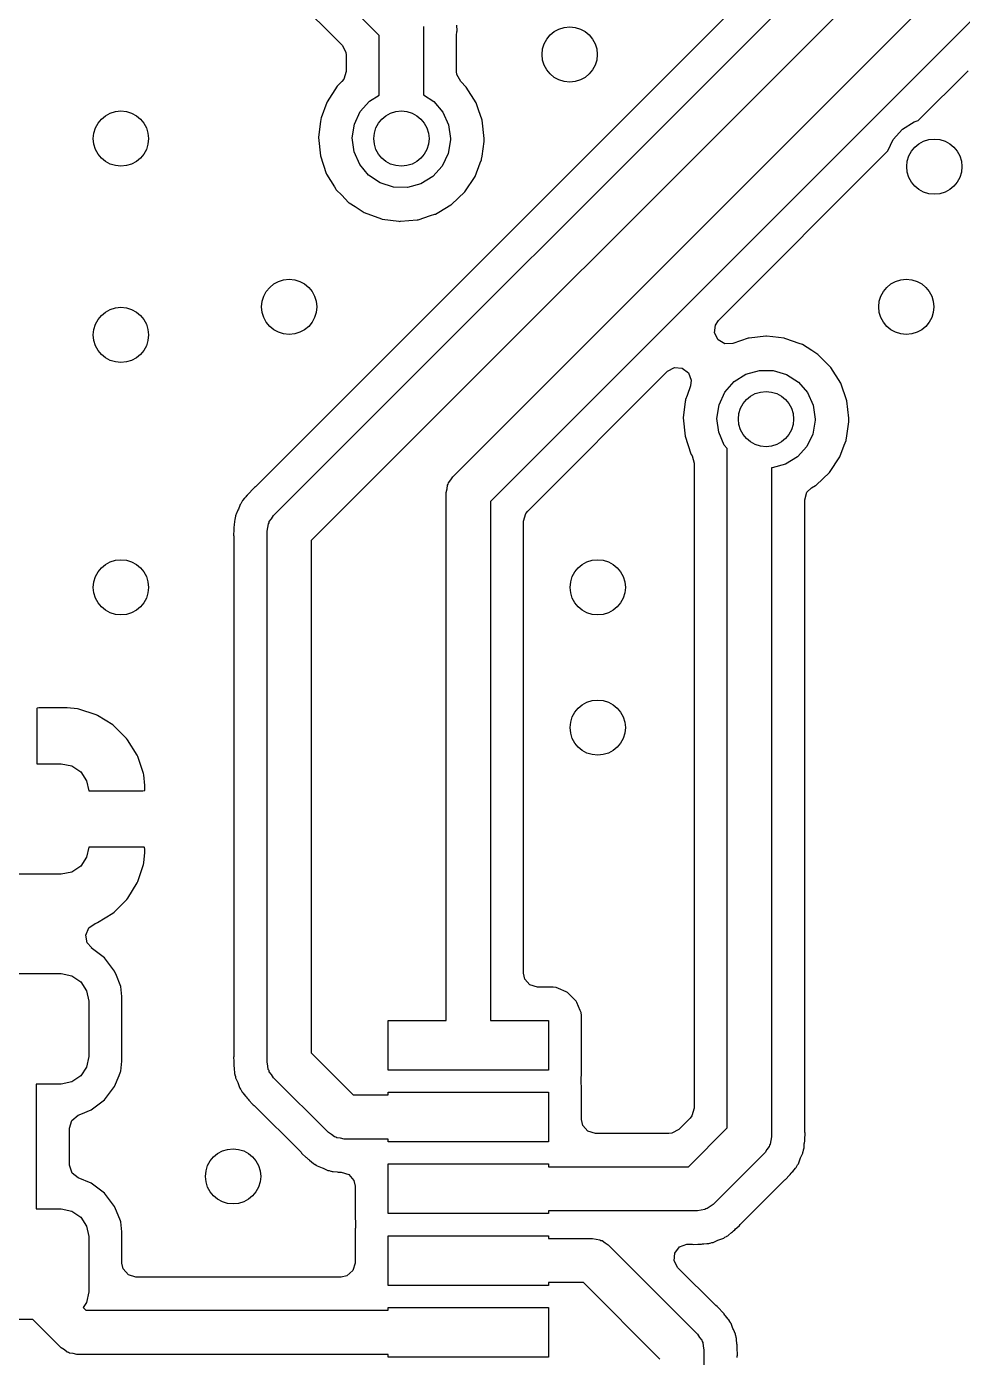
# Model space of a CAD drawing. Extents: x 0.02 to 3.18, y 0.02 to 2.78.
# Drawn here: x 1.0064 to 1.34, y 1.5355 to 2.0099 of the extents above; entities that cross this region are included whole.
import ezdxf

# ---------------------------------------------------------------- set-up
doc = ezdxf.new("R2010")
doc.units = 0
doc.header["$MEASUREMENT"] = 0
doc.layers.add('BLACK', color=7, linetype='CONTINUOUS')

msp = doc.modelspace()

# ---------------------------------------------------------------- linework, layer by layer
at = {"layer": 'BLACK', "linetype": 'CONTINUOUS'}
for p, q in [((1.15829, 1.84943), (1.68805, 2.37919)), ((1.70149, 2.37036), (1.17173, 1.8406)), ((1.44884, 2.20671), (1.08802, 1.84589)), ((1.09443, 1.83557), (1.46213, 2.20326)), ((1.47557, 2.19443), (1.10787, 1.82674)), ((1.13213, 2.00674), (1.00674, 2.13213)), ((1.00329, 2.11884), (1.11884, 2.00329)), ((1.14787, 2.01), (1.14787, 1.98556)), ((1.1597, 2.00724), (1.15976, 2.0077)), ((1.1597, 1.99386), (1.1597, 2.00724)), ((1.15984, 2.0084), (1.15971, 2.01048)), ((1.15974, 2.00771), (1.15977, 2.00806)), ((1.15976, 2.0077), (1.15974, 2.00771)), ((1.15977, 2.00806), (1.15984, 2.0084)), ((1.11884, 2.00329), (1.12018, 2.00084)), ((1.13213, 1.98554), (1.13213, 2.00674)), ((1.12018, 2.00084), (1.1203, 1.99978)), ((1.1203, 1.99978), (1.1203, 1.99387)), ((1.1203, 1.99387), (1.11951, 1.99119)), ((1.15981, 1.99282), (1.1597, 1.99386)), ((1.16115, 1.99036), (1.15981, 1.99282)), ((1.32426, 1.9764), (1.34203, 1.99417)), ((1.11711, 1.98867), (1.11354, 1.98313)), ((1.11881, 1.99033), (1.11711, 1.98867)), ((1.11951, 1.99119), (1.11881, 1.99033)), ((1.16315, 1.98835), (1.16115, 1.99036)), ((1.16664, 1.98276), (1.16315, 1.98835)), ((1.12536, 1.97962), (1.12865, 1.98334)), ((1.12865, 1.98334), (1.13213, 1.98554)), ((1.14787, 1.98556), (1.15152, 1.9832)), ((1.11345, 1.98287), (1.11145, 1.97737)), ((1.11354, 1.98313), (1.11345, 1.98287)), ((1.11345, 1.98287), (1.11345, 1.98287)), ((1.12325, 1.97512), (1.12536, 1.97962)), ((1.15152, 1.9832), (1.15476, 1.97944)), ((1.15476, 1.97944), (1.15682, 1.97492)), ((1.16765, 1.97984), (1.16664, 1.98276)), ((1.1681, 1.97856), (1.16765, 1.97984)), ((1.1688, 1.97654), (1.1681, 1.97856)), ((1.11121, 1.97627), (1.11047, 1.97041)), ((1.11126, 1.97667), (1.11121, 1.97627)), ((1.11129, 1.97695), (1.11126, 1.97667)), ((1.11126, 1.97667), (1.11126, 1.97667)), ((1.11145, 1.97737), (1.11129, 1.97695)), ((1.12248, 1.97021), (1.12325, 1.97512)), ((1.15682, 1.97492), (1.15752, 1.97)), ((1.16954, 1.97), (1.1688, 1.97654)), ((1.31865, 1.97334), (1.32285, 1.97599)), ((1.32285, 1.97599), (1.32426, 1.9764)), ((1.11047, 1.97041), (1.11111, 1.96386)), ((1.12313, 1.96529), (1.12248, 1.97021)), ((1.15751, 1.96957), (1.15669, 1.96467)), ((1.15752, 1.97), (1.15751, 1.96957)), ((1.16877, 1.96379), (1.1695, 1.96902)), ((1.1695, 1.96902), (1.16952, 1.96918)), ((1.1695, 1.96902), (1.1695, 1.96902)), ((1.16952, 1.96918), (1.16954, 1.97)), ((1.31347, 1.96561), (1.31536, 1.96962)), ((1.31536, 1.96962), (1.31865, 1.97334)), ((1.12513, 1.96074), (1.12313, 1.96529)), ((1.15669, 1.96467), (1.15452, 1.9602)), ((1.25304, 1.90518), (1.31347, 1.96561)), ((1.11111, 1.96386), (1.11319, 1.95761)), ((1.12832, 1.95694), (1.12513, 1.96074)), ((1.15452, 1.9602), (1.15119, 1.95652)), ((1.16627, 1.9565), (1.16811, 1.96134)), ((1.16811, 1.96134), (1.16851, 1.9624)), ((1.16851, 1.9624), (1.16861, 1.96265)), ((1.16851, 1.9624), (1.16851, 1.9624)), ((1.16861, 1.96265), (1.16877, 1.96379)), ((1.11319, 1.95761), (1.11333, 1.95737)), ((1.11333, 1.95737), (1.11612, 1.95276)), ((1.13246, 1.95419), (1.12832, 1.95694)), ((1.15119, 1.95652), (1.14696, 1.95392)), ((1.16263, 1.95101), (1.16627, 1.9565)), ((1.11612, 1.95276), (1.1166, 1.95198)), ((1.1166, 1.95198), (1.11679, 1.95178)), ((1.11679, 1.95178), (1.11679, 1.95178)), ((1.11679, 1.95178), (1.11871, 1.94979)), ((1.1372, 1.95271), (1.13246, 1.95419)), ((1.14217, 1.95261), (1.1372, 1.95271)), ((1.14696, 1.95392), (1.14217, 1.95261)), ((1.15786, 1.94647), (1.16263, 1.95101)), ((1.11871, 1.94979), (1.12117, 1.94724)), ((1.12117, 1.94724), (1.1214, 1.94709)), ((1.1214, 1.94709), (1.12141, 1.94709)), ((1.12141, 1.94709), (1.12349, 1.94573)), ((1.12349, 1.94573), (1.12668, 1.94364)), ((1.15335, 1.94379), (1.15762, 1.94633)), ((1.15762, 1.94633), (1.15786, 1.94647)), ((1.15762, 1.94633), (1.15762, 1.94633)), ((1.12668, 1.94364), (1.13285, 1.94134)), ((1.13285, 1.94134), (1.13313, 1.9413)), ((1.13313, 1.9413), (1.13313, 1.9413)), ((1.13313, 1.9413), (1.13911, 1.94051)), ((1.13911, 1.94051), (1.13911, 1.94051)), ((1.13911, 1.94051), (1.13938, 1.94047)), ((1.13966, 1.9405), (1.14566, 1.94104)), ((1.14566, 1.94104), (1.14594, 1.94107)), ((1.14594, 1.94107), (1.15042, 1.94252)), ((1.15042, 1.94252), (1.15194, 1.94302)), ((1.15194, 1.94302), (1.1522, 1.9431)), ((1.15194, 1.94302), (1.15194, 1.94302)), ((1.1522, 1.9431), (1.15335, 1.94379)), ((1.13938, 1.94047), (1.13966, 1.9405)), ((1.13966, 1.9405), (1.13966, 1.9405)), ((1.25167, 1.90075), (1.25195, 1.90353)), ((1.25195, 1.90353), (1.25304, 1.90518)), ((1.25294, 1.89826), (1.25167, 1.90075)), ((1.25536, 1.89685), (1.25294, 1.89826)), ((1.26366, 1.89885), (1.25815, 1.89697)), ((1.26393, 1.89888), (1.26366, 1.89885)), ((1.26993, 1.89951), (1.26393, 1.89888)), ((1.26393, 1.89888), (1.26393, 1.89888)), ((1.27021, 1.89954), (1.26993, 1.89951)), ((1.26993, 1.89951), (1.26993, 1.89951)), ((1.27246, 1.89927), (1.27021, 1.89954)), ((1.27647, 1.89879), (1.27246, 1.89927)), ((1.27674, 1.89876), (1.27647, 1.89879)), ((1.27647, 1.89879), (1.27647, 1.89879)), ((1.27701, 1.89866), (1.27674, 1.89876)), ((1.28176, 1.89697), (1.27701, 1.89866)), ((1.27701, 1.89866), (1.27701, 1.89866)), ((1.25815, 1.89697), (1.25536, 1.89685)), ((1.28295, 1.89655), (1.28176, 1.89697)), ((1.28634, 1.89439), (1.28295, 1.89655)), ((1.2881, 1.89327), (1.28634, 1.89439)), ((1.28851, 1.89302), (1.2881, 1.89327)), ((1.2349, 1.88703), (1.23735, 1.88837)), ((1.23735, 1.88837), (1.24014, 1.88817)), ((1.2887, 1.89282), (1.28851, 1.89302)), ((1.29274, 1.88876), (1.2887, 1.89282)), ((1.29315, 1.88835), (1.29274, 1.88876)), ((1.29664, 1.88276), (1.29315, 1.88835)), ((1.18502, 1.83715), (1.2349, 1.88703)), ((1.24014, 1.88817), (1.24238, 1.8865)), ((1.24238, 1.8865), (1.24336, 1.88388)), ((1.24336, 1.88388), (1.24307, 1.88183)), ((1.25865, 1.88334), (1.26285, 1.88599)), ((1.26285, 1.88599), (1.26762, 1.88736)), ((1.26762, 1.88736), (1.27259, 1.88733)), ((1.27259, 1.88733), (1.27735, 1.8859)), ((1.27735, 1.8859), (1.28152, 1.8832)), ((1.24307, 1.88183), (1.24183, 1.87843)), ((1.25325, 1.87512), (1.25536, 1.87962)), ((1.25536, 1.87962), (1.25865, 1.88334)), ((1.28152, 1.8832), (1.28476, 1.87944)), ((1.28476, 1.87944), (1.28682, 1.87492)), ((1.2988, 1.87654), (1.29664, 1.88276)), ((1.24121, 1.87627), (1.24047, 1.87041)), ((1.24126, 1.87667), (1.24121, 1.87627)), ((1.24129, 1.87695), (1.24126, 1.87667)), ((1.24126, 1.87667), (1.24126, 1.87667)), ((1.24183, 1.87843), (1.24129, 1.87695)), ((1.25248, 1.87021), (1.25325, 1.87512)), ((1.28682, 1.87492), (1.28752, 1.87)), ((1.29915, 1.87346), (1.2988, 1.87654)), ((1.24047, 1.87041), (1.24111, 1.86386)), ((1.25313, 1.86529), (1.25248, 1.87021)), ((1.28751, 1.86957), (1.28669, 1.86467)), ((1.28752, 1.87), (1.28751, 1.86957)), ((1.2995, 1.87029), (1.29915, 1.87346)), ((1.29954, 1.87), (1.2995, 1.87029)), ((1.29952, 1.86918), (1.29954, 1.87)), ((1.25513, 1.86074), (1.25313, 1.86529)), ((1.28669, 1.86467), (1.28452, 1.8602)), ((1.29868, 1.8632), (1.2995, 1.86902)), ((1.2995, 1.86902), (1.29952, 1.86918)), ((1.2995, 1.86902), (1.2995, 1.86902)), ((1.24111, 1.86386), (1.24319, 1.85761)), ((1.2562, 1.85946), (1.25513, 1.86074)), ((1.28452, 1.8602), (1.28119, 1.85652)), ((1.29627, 1.8565), (1.29788, 1.86073)), ((1.29788, 1.86073), (1.29851, 1.8624)), ((1.29851, 1.8624), (1.29861, 1.86265)), ((1.29851, 1.8624), (1.29851, 1.8624)), ((1.29861, 1.86265), (1.29868, 1.8632)), ((1.24319, 1.85761), (1.24333, 1.85737)), ((1.24333, 1.85737), (1.24333, 1.85737)), ((1.24333, 1.85737), (1.24365, 1.85684)), ((1.24365, 1.85684), (1.24437, 1.85427)), ((1.2562, 1.61734), (1.2562, 1.85946)), ((1.28119, 1.85652), (1.27696, 1.85392)), ((1.29263, 1.85101), (1.29627, 1.8565)), ((1.24437, 1.85427), (1.24437, 1.62429)), ((1.27217, 1.85261), (1.27195, 1.85262)), ((1.27195, 1.85262), (1.27195, 1.61406)), ((1.27696, 1.85392), (1.27217, 1.85261)), ((1.28786, 1.84647), (1.29263, 1.85101)), ((1.08802, 1.84589), (1.08765, 1.84559)), ((1.15628, 1.84515), (1.15643, 1.84646)), ((1.15643, 1.84646), (1.15667, 1.84684)), ((1.15667, 1.84684), (1.15677, 1.84729)), ((1.15677, 1.84729), (1.15759, 1.84831)), ((1.15759, 1.84831), (1.15829, 1.84943)), ((1.2862, 1.84549), (1.28762, 1.84633)), ((1.28762, 1.84633), (1.28786, 1.84647)), ((1.28762, 1.84633), (1.28762, 1.84633)), ((1.08336, 1.84093), (1.08321, 1.84061)), ((1.08411, 1.84178), (1.08336, 1.84093)), ((1.08457, 1.8423), (1.08411, 1.84178)), ((1.08482, 1.84261), (1.08457, 1.8423)), ((1.08496, 1.84279), (1.08482, 1.84261)), ((1.08507, 1.84293), (1.08496, 1.84279)), ((1.08496, 1.84279), (1.08496, 1.84279)), ((1.08551, 1.84337), (1.08507, 1.84293)), ((1.08572, 1.8436), (1.08551, 1.84337)), ((1.08686, 1.8449), (1.08572, 1.8436)), ((1.0871, 1.84516), (1.08686, 1.8449)), ((1.08686, 1.8449), (1.08686, 1.8449)), ((1.0874, 1.84535), (1.0871, 1.84516)), ((1.08767, 1.84558), (1.0874, 1.84535)), ((1.08765, 1.84559), (1.08767, 1.84558)), ((1.15598, 1.84387), (1.15628, 1.84515)), ((1.15598, 1.65563), (1.15598, 1.84387)), ((1.28378, 1.84122), (1.28457, 1.84391)), ((1.28378, 1.61669), (1.28378, 1.84122)), ((1.28457, 1.84391), (1.2862, 1.84549)), ((1.08111, 1.83614), (1.08096, 1.83582)), ((1.08174, 1.83748), (1.08111, 1.83614)), ((1.08111, 1.83614), (1.08111, 1.83614)), ((1.0819, 1.83785), (1.08174, 1.83748)), ((1.08241, 1.83923), (1.0819, 1.83785)), ((1.08254, 1.83956), (1.08241, 1.83923)), ((1.08241, 1.83923), (1.08241, 1.83923)), ((1.08275, 1.83984), (1.08254, 1.83956)), ((1.08282, 1.83997), (1.08275, 1.83984)), ((1.08313, 1.84049), (1.08282, 1.83997)), ((1.08321, 1.84061), (1.08313, 1.84049)), ((1.17173, 1.8406), (1.17173, 1.65563)), ((1.18356, 1.83364), (1.18435, 1.83632)), ((1.18435, 1.83632), (1.18502, 1.83715)), ((1.08038, 1.83205), (1.0803, 1.83154)), ((1.0803, 1.83154), (1.0803, 1.83094)), ((1.08042, 1.83245), (1.08038, 1.83205)), ((1.08056, 1.83427), (1.08042, 1.83245)), ((1.08068, 1.83461), (1.08056, 1.83427)), ((1.08071, 1.83475), (1.08068, 1.83461)), ((1.08086, 1.83533), (1.08071, 1.83475)), ((1.08091, 1.83547), (1.08086, 1.83533)), ((1.08096, 1.83582), (1.08091, 1.83547)), ((1.09242, 1.8313), (1.09257, 1.8326)), ((1.09257, 1.8326), (1.09281, 1.83299)), ((1.09281, 1.83299), (1.09291, 1.83343)), ((1.09291, 1.83343), (1.09373, 1.83445)), ((1.09373, 1.83445), (1.09443, 1.83557)), ((1.18356, 1.67242), (1.18356, 1.83364)), ((1.08028, 1.83057), (1.08014, 1.82865)), ((1.08014, 1.82865), (1.08021, 1.8283)), ((1.08021, 1.8283), (1.08024, 1.82795)), ((1.08024, 1.82795), (1.08024, 1.82795)), ((1.08024, 1.82795), (1.0803, 1.82739)), ((1.0803, 1.83094), (1.08028, 1.83057)), ((1.0803, 1.82739), (1.0803, 1.64351)), ((1.09213, 1.83001), (1.09242, 1.8313)), ((1.09213, 1.64075), (1.09213, 1.83001)), ((1.10787, 1.82674), (1.10787, 1.64401)), ((1.01007, 1.76686), (1.01, 1.76655)), ((1.01, 1.76655), (1.01, 1.74709)), ((1.01011, 1.76691), (1.01007, 1.76686)), ((1.01071, 1.76709), (1.01011, 1.76691)), ((1.02056, 1.76709), (1.01071, 1.76709)), ((1.02081, 1.76707), (1.02056, 1.76709)), ((1.02452, 1.76669), (1.02081, 1.76707)), ((1.02505, 1.76658), (1.02452, 1.76669)), ((1.03113, 1.76457), (1.02505, 1.76658)), ((1.03164, 1.76432), (1.03113, 1.76457)), ((1.03708, 1.76097), (1.03164, 1.76432)), ((1.03753, 1.76062), (1.03708, 1.76097)), ((1.04204, 1.75611), (1.03753, 1.76062)), ((1.0424, 1.75566), (1.04204, 1.75611)), ((1.04576, 1.75023), (1.0424, 1.75566)), ((1.01, 1.74709), (1.0187, 1.74709)), ((1.0187, 1.74709), (1.02247, 1.74634)), ((1.02247, 1.74634), (1.02566, 1.7442)), ((1.046, 1.74972), (1.04576, 1.75023)), ((1.04803, 1.74365), (1.046, 1.74972)), ((1.02566, 1.7442), (1.02779, 1.74101)), ((1.04814, 1.74312), (1.04803, 1.74365)), ((1.04853, 1.73935), (1.04814, 1.74312)), ((1.02779, 1.74101), (1.02851, 1.7374)), ((1.02851, 1.7374), (1.04783, 1.7374)), ((1.04783, 1.7374), (1.04843, 1.73758)), ((1.04843, 1.73758), (1.04848, 1.73763)), ((1.04848, 1.73763), (1.04854, 1.73793)), ((1.04854, 1.7391), (1.04853, 1.73935)), ((1.04854, 1.73793), (1.04854, 1.7391)), ((1.02779, 1.71379), (1.02566, 1.7106)), ((1.02851, 1.7174), (1.02779, 1.71379)), ((1.04801, 1.7174), (1.02851, 1.7174)), ((1.04831, 1.71734), (1.04801, 1.7174)), ((1.04815, 1.71174), (1.04853, 1.71545)), ((1.04837, 1.71729), (1.04831, 1.71734)), ((1.04854, 1.71669), (1.04837, 1.71729)), ((1.04853, 1.71545), (1.04854, 1.7157)), ((1.04854, 1.7157), (1.04854, 1.71669)), ((1.02247, 1.70847), (1.0187, 1.70772)), ((1.02566, 1.7106), (1.02247, 1.70847)), ((1.04602, 1.70513), (1.04804, 1.71121)), ((1.04804, 1.71121), (1.04815, 1.71174)), ((1.0187, 1.70772), (0.981299, 1.70772)), ((1.04243, 1.69918), (1.04578, 1.70462)), ((1.04578, 1.70462), (1.04602, 1.70513)), ((1.03757, 1.69422), (1.04208, 1.69873)), ((1.04208, 1.69873), (1.04243, 1.69918)), ((1.03169, 1.6905), (1.03712, 1.69386)), ((1.03712, 1.69386), (1.03757, 1.69422)), ((1.02857, 1.68856), (1.03087, 1.69016)), ((1.03087, 1.69016), (1.03117, 1.69026)), ((1.03117, 1.69026), (1.03169, 1.6905)), ((1.02751, 1.68597), (1.02857, 1.68856)), ((1.02801, 1.68322), (1.02751, 1.68597)), ((1.02952, 1.6816), (1.02801, 1.68322)), ((1.02944, 1.6815), (1.02952, 1.6816)), ((1.03417, 1.67791), (1.02944, 1.6815)), ((1.03776, 1.67318), (1.03417, 1.67791)), ((0.981299, 1.67228), (1.0187, 1.67228)), ((1.0187, 1.67228), (1.02247, 1.67153)), ((1.02247, 1.67153), (1.02566, 1.6694)), ((1.0384, 1.67157), (1.03776, 1.67318)), ((1.03971, 1.66827), (1.0384, 1.67157)), ((1.18401, 1.67036), (1.18356, 1.67242)), ((1.18584, 1.66825), (1.18401, 1.67036)), ((1.02566, 1.6694), (1.02779, 1.66621)), ((1.02779, 1.66621), (1.02854, 1.66244)), ((1.03995, 1.66766), (1.03971, 1.66827)), ((1.04037, 1.66412), (1.03995, 1.66766)), ((1.18852, 1.66746), (1.18584, 1.66825)), ((1.19416, 1.66746), (1.18852, 1.66746)), ((1.19517, 1.66734), (1.19416, 1.66746)), ((1.19601, 1.66697), (1.19517, 1.66734)), ((1.19878, 1.66575), (1.19601, 1.66697)), ((1.1992, 1.66556), (1.19878, 1.66575)), ((1.19878, 1.66575), (1.19878, 1.66575)), ((1.2004, 1.66436), (1.1992, 1.66556)), ((1.02854, 1.66244), (1.02854, 1.64276)), ((1.04037, 1.64107), (1.04037, 1.66412)), ((1.20145, 1.66332), (1.2004, 1.66436)), ((1.20232, 1.66245), (1.20145, 1.66332)), ((1.20251, 1.66203), (1.20232, 1.66245)), ((1.20378, 1.65916), (1.20251, 1.66203)), ((1.20411, 1.65842), (1.20378, 1.65916)), ((1.20423, 1.65739), (1.20411, 1.65842)), ((1.20423, 1.63616), (1.20423, 1.65739)), ((1.13531, 1.63791), (1.13531, 1.65563)), ((1.13531, 1.65563), (1.15598, 1.65563)), ((1.17173, 1.65563), (1.1924, 1.65563)), ((1.1924, 1.65563), (1.1924, 1.63791)), ((1.02854, 1.64276), (1.02779, 1.63899)), ((1.08023, 1.64269), (1.08016, 1.64234)), ((1.08016, 1.64234), (1.08023, 1.64122)), ((1.08026, 1.64304), (1.08023, 1.64269)), ((1.0803, 1.64351), (1.08024, 1.64304)), ((1.08024, 1.64304), (1.08026, 1.64304)), ((1.10787, 1.64401), (1.12283, 1.62906)), ((1.02779, 1.63899), (1.02566, 1.6358)), ((1.03934, 1.63601), (1.03983, 1.63724)), ((1.03983, 1.63724), (1.03995, 1.63754)), ((1.03983, 1.63724), (1.03983, 1.63724)), ((1.03995, 1.63754), (1.04037, 1.64107)), ((1.08023, 1.64122), (1.08029, 1.64027)), ((1.08029, 1.64027), (1.0803, 1.63996)), ((1.0803, 1.63996), (1.0803, 1.63933)), ((1.0803, 1.63933), (1.08032, 1.63916)), ((1.08032, 1.63916), (1.08035, 1.63894)), ((1.08035, 1.63894), (1.08039, 1.63854)), ((1.08039, 1.63854), (1.08051, 1.63671)), ((1.09242, 1.63947), (1.09213, 1.64075)), ((1.09256, 1.63816), (1.09242, 1.63947)), ((1.0928, 1.63777), (1.09256, 1.63816)), ((1.0929, 1.63733), (1.0928, 1.63777)), ((1.09372, 1.6363), (1.0929, 1.63733)), ((1.1924, 1.63791), (1.13531, 1.63791)), ((1.0187, 1.63291), (1.00984, 1.63291)), ((1.00984, 1.63291), (1.00984, 1.58839)), ((1.02247, 1.63366), (1.0187, 1.63291)), ((1.02566, 1.6358), (1.02247, 1.63366)), ((1.03776, 1.63202), (1.03934, 1.63601)), ((1.08051, 1.63671), (1.08063, 1.63638)), ((1.08063, 1.63638), (1.08066, 1.63623)), ((1.08066, 1.63623), (1.0808, 1.63565)), ((1.0808, 1.63565), (1.08084, 1.63551)), ((1.08084, 1.63551), (1.08089, 1.63516)), ((1.08089, 1.63516), (1.08165, 1.63349)), ((1.08165, 1.63349), (1.0818, 1.63312)), ((1.0818, 1.63312), (1.0823, 1.63173)), ((1.09442, 1.63519), (1.09372, 1.6363)), ((1.114, 1.61561), (1.09442, 1.63519)), ((1.20409, 1.6351), (1.20411, 1.63514)), ((1.2041, 1.63286), (1.20409, 1.6351)), ((1.20411, 1.63283), (1.2041, 1.63286)), ((1.20411, 1.63514), (1.20423, 1.63616)), ((1.20415, 1.63246), (1.20411, 1.63283)), ((1.20421, 1.63194), (1.20415, 1.63246)), ((1.03417, 1.62729), (1.03776, 1.63202)), ((1.0823, 1.63173), (1.0823, 1.63173)), ((1.0823, 1.63173), (1.08242, 1.6314)), ((1.08242, 1.6314), (1.08263, 1.63112)), ((1.08263, 1.63112), (1.0827, 1.63099)), ((1.0827, 1.63099), (1.083, 1.63047)), ((1.083, 1.63047), (1.08308, 1.63034)), ((1.08308, 1.63034), (1.08323, 1.63002)), ((1.08323, 1.63002), (1.08346, 1.62976)), ((1.08346, 1.62976), (1.08346, 1.62975)), ((1.08346, 1.62975), (1.08442, 1.62863)), ((1.08442, 1.62863), (1.08467, 1.62832)), ((1.08467, 1.62832), (1.08498, 1.6279)), ((1.08498, 1.6279), (1.0854, 1.62748)), ((1.0854, 1.62748), (1.08565, 1.62721)), ((1.12283, 1.62906), (1.13531, 1.62906)), ((1.13531, 1.62906), (1.13531, 1.63004)), ((1.13531, 1.63004), (1.1924, 1.63004)), ((1.1924, 1.63004), (1.1924, 1.61232)), ((1.20423, 1.6318), (1.20421, 1.63194)), ((1.20423, 1.62026), (1.20423, 1.6318)), ((1.02575, 1.62224), (1.02944, 1.6237)), ((1.02944, 1.6237), (1.03417, 1.62729)), ((1.08565, 1.62721), (1.08691, 1.62575)), ((1.08691, 1.62575), (1.08721, 1.62555)), ((1.08721, 1.62555), (1.08748, 1.62532)), ((1.08748, 1.62532), (1.08748, 1.62532)), ((1.08748, 1.62532), (1.08791, 1.62497)), ((1.08791, 1.62497), (1.10368, 1.6092)), ((1.24437, 1.62429), (1.24358, 1.62161)), ((1.02167, 1.61725), (1.02246, 1.61993)), ((1.02246, 1.61993), (1.02481, 1.62186)), ((1.02481, 1.62186), (1.02575, 1.62224)), ((1.20468, 1.6182), (1.20423, 1.62026)), ((1.20651, 1.61608), (1.20468, 1.6182)), ((1.24292, 1.62078), (1.23888, 1.61675)), ((1.24358, 1.62161), (1.24292, 1.62078)), ((1.02167, 1.60405), (1.02167, 1.61725)), ((1.11511, 1.61491), (1.114, 1.61561)), ((1.11614, 1.61409), (1.11511, 1.61491)), ((1.11658, 1.61399), (1.11614, 1.61409)), ((1.11696, 1.61375), (1.11658, 1.61399)), ((1.11827, 1.6136), (1.11696, 1.61375)), ((1.11955, 1.61331), (1.11827, 1.6136)), ((1.13531, 1.61331), (1.11955, 1.61331)), ((1.13531, 1.61232), (1.13531, 1.61331)), ((1.20919, 1.6153), (1.20651, 1.61608)), ((1.23537, 1.6153), (1.20919, 1.6153)), ((1.23643, 1.61541), (1.23537, 1.6153)), ((1.23888, 1.61675), (1.23643, 1.61541)), ((1.24233, 1.60346), (1.2562, 1.61734)), ((1.27195, 1.61406), (1.27165, 1.61278)), ((1.28384, 1.61613), (1.28378, 1.61669)), ((1.28378, 1.61314), (1.28379, 1.61351)), ((1.28378, 1.61254), (1.28378, 1.61314)), ((1.28379, 1.61351), (1.28391, 1.61508)), ((1.28386, 1.61577), (1.28384, 1.61613)), ((1.28384, 1.61613), (1.28384, 1.61613)), ((1.28394, 1.61543), (1.28386, 1.61577)), ((1.28391, 1.61508), (1.28394, 1.61543)), ((1.10368, 1.6092), (1.10397, 1.60883)), ((1.10397, 1.60883), (1.10399, 1.60885)), ((1.10399, 1.60885), (1.10422, 1.60858)), ((1.10422, 1.60858), (1.10441, 1.60828)), ((1.1924, 1.61232), (1.13531, 1.61232)), ((1.26964, 1.60851), (1.25115, 1.59001)), ((1.27034, 1.60962), (1.26964, 1.60851)), ((1.27116, 1.61065), (1.27034, 1.60962)), ((1.27127, 1.61109), (1.27116, 1.61065)), ((1.27151, 1.61147), (1.27127, 1.61109)), ((1.27165, 1.61278), (1.27151, 1.61147)), ((1.28311, 1.60825), (1.28317, 1.6086)), ((1.28317, 1.6086), (1.28321, 1.60875)), ((1.28321, 1.60875), (1.28336, 1.60932)), ((1.28336, 1.60932), (1.28339, 1.60947)), ((1.28339, 1.60947), (1.28352, 1.6098)), ((1.28352, 1.6098), (1.28354, 1.61015)), ((1.28354, 1.61015), (1.28365, 1.61163)), ((1.28354, 1.61015), (1.28354, 1.61015)), ((1.28365, 1.61163), (1.2837, 1.61202)), ((1.2837, 1.61202), (1.28378, 1.61254)), ((1.0226, 1.60116), (1.02167, 1.60405)), ((1.10441, 1.60828), (1.10467, 1.60804)), ((1.10467, 1.60804), (1.10467, 1.60804)), ((1.10467, 1.60804), (1.10597, 1.6069)), ((1.10597, 1.6069), (1.10619, 1.60669)), ((1.10619, 1.60669), (1.10663, 1.60625)), ((1.10663, 1.60625), (1.10678, 1.60614)), ((1.10678, 1.60614), (1.10678, 1.60614)), ((1.10678, 1.60614), (1.10696, 1.60601)), ((1.10696, 1.60601), (1.10726, 1.60575)), ((1.10726, 1.60575), (1.10864, 1.60454)), ((1.10864, 1.60454), (1.10896, 1.60439)), ((1.10896, 1.60439), (1.10908, 1.60431)), ((1.10908, 1.60431), (1.10959, 1.604)), ((1.10959, 1.604), (1.10972, 1.60393)), ((1.10972, 1.60393), (1.11001, 1.60372)), ((1.11001, 1.60372), (1.11172, 1.60308)), ((1.13531, 1.58673), (1.13531, 1.60445)), ((1.13531, 1.60445), (1.1924, 1.60445)), ((1.1924, 1.60445), (1.1924, 1.60346)), ((1.28095, 1.60359), (1.28125, 1.6041)), ((1.28125, 1.6041), (1.28132, 1.60423)), ((1.28132, 1.60423), (1.28154, 1.60451)), ((1.28154, 1.60451), (1.28218, 1.60623)), ((1.28218, 1.60623), (1.28233, 1.6066)), ((1.28233, 1.6066), (1.28311, 1.60825)), ((1.02481, 1.59944), (1.0226, 1.60116)), ((1.02944, 1.5976), (1.02481, 1.59944)), ((1.11172, 1.60308), (1.11209, 1.60292)), ((1.11209, 1.60292), (1.11375, 1.60214)), ((1.11375, 1.60214), (1.1141, 1.60209)), ((1.1141, 1.60209), (1.11424, 1.60205)), ((1.11424, 1.60205), (1.11482, 1.60189)), ((1.11482, 1.60189), (1.11496, 1.60186)), ((1.11496, 1.60186), (1.11529, 1.60174)), ((1.11529, 1.60174), (1.11564, 1.60171)), ((1.11564, 1.60171), (1.11564, 1.60171)), ((1.11564, 1.60171), (1.11712, 1.6016)), ((1.11712, 1.6016), (1.11751, 1.60156)), ((1.11751, 1.60156), (1.11803, 1.60148)), ((1.11803, 1.60148), (1.11852, 1.60148)), ((1.11852, 1.60148), (1.12121, 1.60069)), ((1.12121, 1.60069), (1.12304, 1.59858)), ((1.1924, 1.60346), (1.24233, 1.60346)), ((1.27668, 1.59873), (1.27698, 1.59891)), ((1.27698, 1.59891), (1.27836, 1.60048)), ((1.27836, 1.60048), (1.27857, 1.6007)), ((1.27857, 1.6007), (1.27901, 1.60114)), ((1.27901, 1.60114), (1.27918, 1.60137)), ((1.27918, 1.60137), (1.27925, 1.60146)), ((1.27925, 1.60146), (1.2795, 1.60177)), ((1.2795, 1.60177), (1.28048, 1.60288)), ((1.28048, 1.60288), (1.28071, 1.60315)), ((1.28071, 1.60315), (1.28086, 1.60346)), ((1.28086, 1.60346), (1.28095, 1.60359)), ((1.03417, 1.59401), (1.02944, 1.5976)), ((1.12304, 1.59858), (1.12348, 1.59652)), ((1.12348, 1.59652), (1.12348, 1.58497)), ((1.26137, 1.5835), (1.27605, 1.59819)), ((1.27605, 1.59819), (1.27642, 1.59848)), ((1.27641, 1.5985), (1.27668, 1.59873)), ((1.27642, 1.59848), (1.27641, 1.5985)), ((1.03776, 1.58928), (1.03417, 1.59401)), ((1.25115, 1.59001), (1.25003, 1.58932)), ((1.00984, 1.58839), (1.0187, 1.58839)), ((1.0187, 1.58839), (1.02247, 1.58764)), ((1.02247, 1.58764), (1.02566, 1.5855)), ((1.02566, 1.5855), (1.02779, 1.58231)), ((1.03844, 1.58757), (1.03776, 1.58928)), ((1.03981, 1.58411), (1.03844, 1.58757)), ((1.12348, 1.58497), (1.12361, 1.58394)), ((1.1924, 1.58673), (1.13531, 1.58673)), ((1.24559, 1.58772), (1.1924, 1.58772)), ((1.1924, 1.58772), (1.1924, 1.58673)), ((1.24687, 1.58801), (1.24559, 1.58772)), ((1.24818, 1.58815), (1.24687, 1.58801)), ((1.24856, 1.58839), (1.24818, 1.58815)), ((1.24901, 1.5885), (1.24856, 1.58839)), ((1.25003, 1.58932), (1.24901, 1.5885)), ((1.02779, 1.58231), (1.02854, 1.57854)), ((1.03995, 1.58376), (1.03981, 1.58411)), ((1.04037, 1.58023), (1.03995, 1.58376)), ((1.04037, 1.56907), (1.04037, 1.58023)), ((1.12355, 1.58117), (1.12348, 1.58062)), ((1.12348, 1.58062), (1.12348, 1.56907)), ((1.12356, 1.58126), (1.12355, 1.58117)), ((1.1236, 1.58163), (1.12356, 1.58126)), ((1.12356, 1.58126), (1.12356, 1.58126)), ((1.12362, 1.58167), (1.1236, 1.58163)), ((1.12361, 1.58394), (1.12362, 1.58391)), ((1.12362, 1.58391), (1.12362, 1.58167)), ((1.25658, 1.57905), (1.2577, 1.58002)), ((1.2577, 1.58002), (1.25802, 1.58026)), ((1.25802, 1.58026), (1.25828, 1.58046)), ((1.25828, 1.58046), (1.25844, 1.58057)), ((1.25844, 1.58057), (1.25886, 1.58099)), ((1.25886, 1.58099), (1.25913, 1.58125)), ((1.25913, 1.58125), (1.25957, 1.58163)), ((1.25957, 1.58163), (1.26059, 1.5825)), ((1.26059, 1.5825), (1.26078, 1.5828)), ((1.26078, 1.5828), (1.26102, 1.58307)), ((1.26102, 1.58307), (1.26137, 1.5835)), ((1.26102, 1.58307), (1.26102, 1.58307)), ((1.02854, 1.57854), (1.02854, 1.55886)), ((1.13531, 1.56114), (1.13531, 1.57886)), ((1.13531, 1.57886), (1.1924, 1.57886)), ((1.1924, 1.57886), (1.1924, 1.57787)), ((1.1924, 1.57787), (1.20816, 1.57787)), ((1.20816, 1.57787), (1.20945, 1.57758)), ((1.20945, 1.57758), (1.21075, 1.57743)), ((1.21075, 1.57743), (1.21114, 1.57719)), ((1.21114, 1.57719), (1.21158, 1.57709)), ((1.21158, 1.57709), (1.2126, 1.57627)), ((1.2126, 1.57627), (1.21372, 1.57557)), ((1.21372, 1.57557), (1.24558, 1.54371)), ((1.23913, 1.5749), (1.24175, 1.57587)), ((1.24175, 1.57587), (1.24211, 1.57589)), ((1.24211, 1.57589), (1.24283, 1.57589)), ((1.24283, 1.57589), (1.2433, 1.57583)), ((1.2433, 1.57583), (1.2433, 1.57585)), ((1.2433, 1.57585), (1.24365, 1.57583)), ((1.24365, 1.57583), (1.24399, 1.57575)), ((1.24399, 1.57575), (1.24571, 1.57585)), ((1.24571, 1.57585), (1.24607, 1.57588)), ((1.24607, 1.57588), (1.24638, 1.57589)), ((1.24638, 1.57589), (1.24701, 1.57589)), ((1.24701, 1.57589), (1.2474, 1.57594)), ((1.2474, 1.57594), (1.2478, 1.57598)), ((1.2478, 1.57598), (1.2489, 1.57605)), ((1.2489, 1.57605), (1.24963, 1.5761)), ((1.24963, 1.5761), (1.24996, 1.57622)), ((1.24996, 1.57622), (1.25011, 1.57625)), ((1.25011, 1.57625), (1.25069, 1.57639)), ((1.25069, 1.57639), (1.25083, 1.57643)), ((1.25083, 1.57643), (1.25118, 1.57648)), ((1.25118, 1.57648), (1.25285, 1.57724)), ((1.25285, 1.57724), (1.25321, 1.57739)), ((1.25321, 1.57739), (1.2546, 1.57789)), ((1.2546, 1.57789), (1.25494, 1.57801)), ((1.2546, 1.57789), (1.2546, 1.57789)), ((1.25494, 1.57801), (1.25522, 1.57822)), ((1.25522, 1.57822), (1.25535, 1.57829)), ((1.25535, 1.57829), (1.25587, 1.57859)), ((1.25587, 1.57859), (1.25599, 1.57867)), ((1.25599, 1.57867), (1.25632, 1.57882)), ((1.25632, 1.57882), (1.25658, 1.57905)), ((1.25658, 1.57905), (1.25658, 1.57905)), ((1.23726, 1.56987), (1.23746, 1.57266)), ((1.23746, 1.57266), (1.23913, 1.5749)), ((1.04082, 1.56701), (1.04037, 1.56907)), ((1.04265, 1.5649), (1.04082, 1.56701)), ((1.1227, 1.56639), (1.12058, 1.56456)), ((1.12348, 1.56907), (1.1227, 1.56639)), ((1.2386, 1.56742), (1.23726, 1.56987)), ((1.25209, 1.55393), (1.2386, 1.56742)), ((1.04533, 1.56411), (1.04265, 1.5649)), ((1.11852, 1.56411), (1.04533, 1.56411)), ((1.12058, 1.56456), (1.11852, 1.56411)), ((1.1924, 1.56114), (1.13531, 1.56114)), ((1.20489, 1.56213), (1.1924, 1.56213)), ((1.1924, 1.56213), (1.1924, 1.56114)), ((1.23213, 1.53489), (1.20489, 1.56213)), ((1.02854, 1.55886), (1.02779, 1.55509)), ((1.02779, 1.55509), (1.02657, 1.55326)), ((1.02657, 1.55326), (1.02755, 1.55228)), ((1.02755, 1.55228), (1.13531, 1.55228)), ((1.13531, 1.55228), (1.13531, 1.55327)), ((1.13531, 1.55327), (1.1924, 1.55327)), ((1.1924, 1.55327), (1.1924, 1.53555)), ((1.25252, 1.55358), (1.25209, 1.55393)), ((1.25279, 1.55334), (1.25252, 1.55358)), ((1.25252, 1.55358), (1.25252, 1.55358)), ((1.25309, 1.55315), (1.25279, 1.55334)), ((1.25332, 1.55288), (1.25309, 1.55315)), ((1.25435, 1.55169), (1.25332, 1.55288)), ((1.2546, 1.55142), (1.25435, 1.55169)), ((1.00855, 1.54902), (0.981299, 1.54902)), ((1.01872, 1.53884), (1.00855, 1.54902)), ((1.25502, 1.551), (1.2546, 1.55142)), ((1.25513, 1.55084), (1.25502, 1.551)), ((1.25533, 1.55057), (1.25513, 1.55084)), ((1.25558, 1.55026), (1.25533, 1.55057)), ((1.25654, 1.54914), (1.25558, 1.55026)), ((1.25677, 1.54888), (1.25654, 1.54914)), ((1.25654, 1.54914), (1.25654, 1.54914)), ((1.25692, 1.54855), (1.25677, 1.54888)), ((1.257, 1.54843), (1.25692, 1.54855)), ((1.2573, 1.54791), (1.257, 1.54843)), ((1.25737, 1.54778), (1.2573, 1.54791)), ((1.25758, 1.5475), (1.25737, 1.54778)), ((1.2577, 1.54716), (1.25758, 1.5475)), ((1.2582, 1.54577), (1.2577, 1.54716)), ((1.2577, 1.54716), (1.2577, 1.54716)), ((1.24558, 1.54371), (1.24628, 1.54259)), ((1.24628, 1.54259), (1.2471, 1.54156)), ((1.25835, 1.5454), (1.2582, 1.54577)), ((1.25911, 1.54374), (1.25835, 1.5454)), ((1.25916, 1.54339), (1.25911, 1.54374)), ((1.2592, 1.54324), (1.25916, 1.54339)), ((1.25934, 1.54267), (1.2592, 1.54324)), ((1.25937, 1.54252), (1.25934, 1.54267)), ((1.25949, 1.54219), (1.25937, 1.54252)), ((1.25952, 1.54183), (1.25949, 1.54219)), ((1.01984, 1.53814), (1.01872, 1.53884)), ((1.02086, 1.53732), (1.01984, 1.53814)), ((1.02131, 1.53722), (1.02086, 1.53732)), ((1.2471, 1.54156), (1.2472, 1.54112)), ((1.2472, 1.54112), (1.24744, 1.54074)), ((1.24744, 1.54074), (1.24758, 1.53943)), ((1.24758, 1.53943), (1.24787, 1.53815)), ((1.24787, 1.53815), (1.24787, 1.45556)), ((1.25961, 1.54036), (1.25952, 1.54183)), ((1.25965, 1.53996), (1.25961, 1.54036)), ((1.2597, 1.53956), (1.25965, 1.53996)), ((1.2597, 1.53894), (1.2597, 1.53956)), ((1.25971, 1.53863), (1.2597, 1.53894)), ((1.25984, 1.53655), (1.25971, 1.53863)), ((1.02169, 1.53698), (1.02131, 1.53722)), ((1.023, 1.53683), (1.02169, 1.53698)), ((1.02428, 1.53654), (1.023, 1.53683)), ((1.13531, 1.53654), (1.02428, 1.53654)), ((1.13531, 1.53555), (1.13531, 1.53654)), ((1.1924, 1.53555), (1.13531, 1.53555)), ((1.2597, 1.53539), (1.25976, 1.53585)), ((1.25974, 1.53586), (1.25977, 1.53621)), ((1.25976, 1.53585), (1.25974, 1.53586)), ((1.25977, 1.53621), (1.25984, 1.53655))]:
    msp.add_line(p, q, dxfattribs=at)
at = {"layer": 'BLACK'}
for centre in [(1.2, 2), (1.04, 1.97), (1.14, 1.97), (1.33, 1.96), (1.1, 1.91), (1.32, 1.91), (1.04, 1.9), (1.27, 1.87), (1.04, 1.81), (1.21, 1.81), (1.21, 1.76), (1.08, 1.6)]:
    msp.add_circle(centre, 0.009843, dxfattribs=at)

doc.saveas('drawing.dxf')
